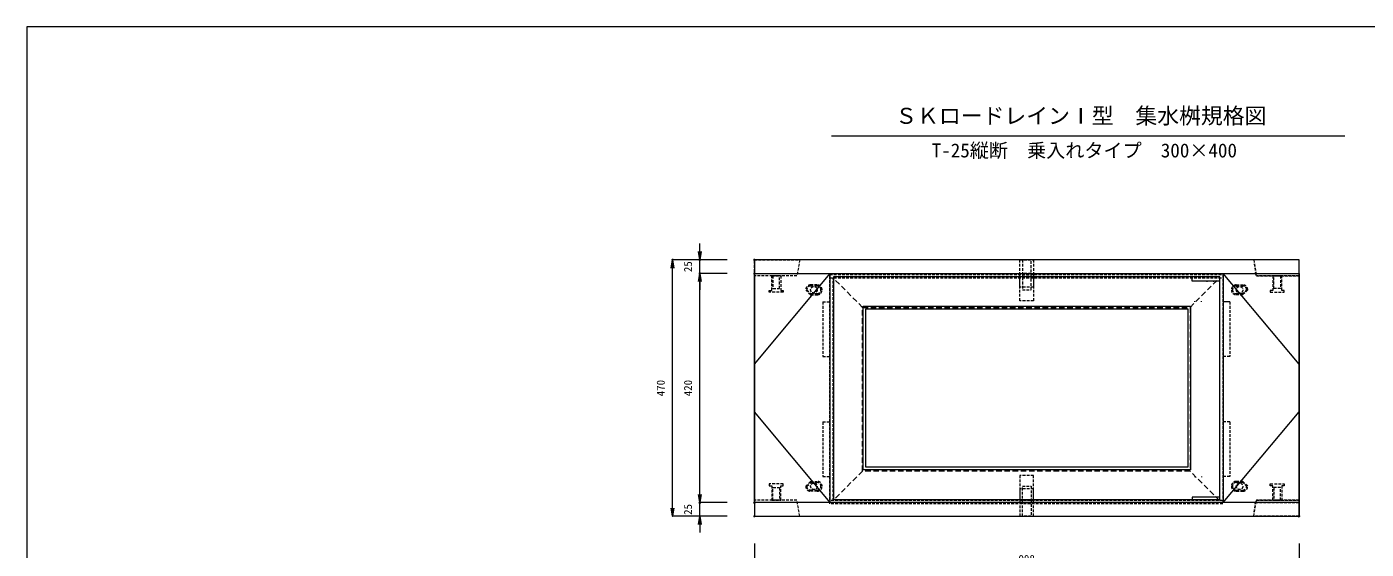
# Model space of a CAD drawing. Units: millimetres, scale not verified. Extents: x -1945 to 1945, y -1217 to 1623.
# Drawn here: x -1945 to 509, y 666 to 1623 of the extents above; entities that cross this region are included whole.
import ezdxf
from ezdxf.enums import TextEntityAlignment as Align

# ---------------------------------------------------------------- set-up
doc = ezdxf.new("R2010")
doc.units = ezdxf.units.MM
doc.header["$LTSCALE"] = 10
doc.header["$PDMODE"] = 32
doc.header["$PDSIZE"] = 2
doc.linetypes.add('USER1', pattern=[0.75, 0.5, -0.25])
doc.linetypes.add('USER2', pattern=[1.5, 1, -0.5])
doc.layers.add('0-0_0', color=7, linetype='Continuous')
doc.layers.add('0-2_DEFPOINTS', color=7, linetype='Continuous')
for name, color, linetype, lineweight in [('0-1_TITLE', 7, 'Continuous', 18), ('0-3_KIJUN', 7, 'USER1', 18), ('0-5_SUNPO', 3, 'Continuous', 18), ('0-6_20-受枠', 4, 'USER1', 18)]:
    doc.layers.add(name, color=color, linetype=linetype, lineweight=lineweight)
doc.styles.add('ＭＳ ゴシック', font='')
doc.styles.get('ＭＳ ゴシック').set_extended_font_data('MS Gothic')

# ---------------------------------------------------------------- blocks, each defined once
blk = doc.blocks.new('_OPEN')
at = {"layer": '0-0_0'}
blk.add_line((0, 0), (-1, 0), dxfattribs=at)
blk.add_lwpolyline([(-1, 0.1667), (0, 0), (-1, -0.1667)], dxfattribs=at)
blk = doc.blocks.new('D1')
at = {"layer": '0-2_DEFPOINTS'}
for p in [(1333.34, 2146.08), (2331.34, 2146.08), (2331.34, 2046.08)]:
    blk.add_point(p, dxfattribs=at)
at = {"layer": '0-5_SUNPO'}
for p, q in [((1333.34, 2096.08), (1333.34, 2046.08)), ((2331.34, 2096.08), (2331.34, 2046.08)), ((1348.34, 2046.08), (2316.34, 2046.08))]:
    blk.add_line(p, q, dxfattribs=at)
at = {"layer": '0-5_SUNPO', "xscale": 15, "yscale": 15, "rotation": 180}
blk.add_blockref('_OPEN', (1333.34, 2046.08), dxfattribs=at)
at = {"layer": '0-5_SUNPO', "xscale": 15, "yscale": 15}
blk.add_blockref('_OPEN', (2331.34, 2046.08), dxfattribs=at)
at = {"layer": '0-5_SUNPO', "color": 7, "style": 'ＭＳ ゴシック'}
blk.add_text('998', height=14.66, dxfattribs=at).set_placement((1817.34, 2056.08), align=Align.BOTTOM_LEFT)
blk = doc.blocks.new('D9')
at = {"layer": '0-2_DEFPOINTS'}
for p in [(1233.34, 2171.08), (1333.34, 2171.08), (1333.34, 2146.08)]:
    blk.add_point(p, dxfattribs=at)
at = {"layer": '0-5_SUNPO'}
for p, q in [((1233.34, 2186.08), (1233.34, 2201.08)), ((1283.34, 2171.08), (1233.34, 2171.08)), ((1233.34, 2146.08), (1233.34, 2171.08)), ((1283.34, 2146.08), (1233.34, 2146.08)), ((1233.34, 2131.08), (1233.34, 2116.08))]:
    blk.add_line(p, q, dxfattribs=at)
at = {"layer": '0-5_SUNPO', "xscale": 15, "yscale": 15}
for p, rotation in [((1233.34, 2171.08), 270), ((1233.34, 2146.08), 90)]:
    blk.add_blockref('_OPEN', p, dxfattribs=dict(at, rotation=rotation))
at = {"layer": '0-5_SUNPO', "color": 7, "style": 'ＭＳ ゴシック'}
blk.add_text('25', height=14.66, rotation=90, dxfattribs=at).set_placement((1223.34, 2148.58), align=Align.BOTTOM_LEFT)
blk = doc.blocks.new('D10')
at = {"layer": '0-2_DEFPOINTS'}
for p in [(1233.34, 2591.08), (1333.34, 2591.08), (1333.34, 2171.08)]:
    blk.add_point(p, dxfattribs=at)
at = {"layer": '0-5_SUNPO'}
for p, q in [((1283.34, 2591.08), (1233.34, 2591.08)), ((1233.34, 2186.08), (1233.34, 2576.08)), ((1283.34, 2171.08), (1233.34, 2171.08))]:
    blk.add_line(p, q, dxfattribs=at)
at = {"layer": '0-5_SUNPO', "xscale": 15, "yscale": 15}
for p, rotation in [((1233.34, 2591.08), 90), ((1233.34, 2171.08), 270)]:
    blk.add_blockref('_OPEN', p, dxfattribs=dict(at, rotation=rotation))
at = {"layer": '0-5_SUNPO', "color": 7, "style": 'ＭＳ ゴシック'}
blk.add_text('420', height=14.66, rotation=90, dxfattribs=at).set_placement((1223.34, 2366.08), align=Align.BOTTOM_LEFT)
blk = doc.blocks.new('D11')
at = {"layer": '0-2_DEFPOINTS'}
for p in [(1233.34, 2616.08), (1333.34, 2616.08), (1333.34, 2591.08)]:
    blk.add_point(p, dxfattribs=at)
at = {"layer": '0-5_SUNPO'}
for p, q in [((1233.34, 2631.08), (1233.34, 2646.08)), ((1283.34, 2616.08), (1233.34, 2616.08)), ((1233.34, 2591.08), (1233.34, 2616.08)), ((1283.34, 2591.08), (1233.34, 2591.08)), ((1233.34, 2576.08), (1233.34, 2561.08))]:
    blk.add_line(p, q, dxfattribs=at)
at = {"layer": '0-5_SUNPO', "xscale": 15, "yscale": 15}
for p, rotation in [((1233.34, 2616.08), 270), ((1233.34, 2591.08), 90)]:
    blk.add_blockref('_OPEN', p, dxfattribs=dict(at, rotation=rotation))
at = {"layer": '0-5_SUNPO', "color": 7, "style": 'ＭＳ ゴシック'}
blk.add_text('25', height=14.66, rotation=90, dxfattribs=at).set_placement((1223.34, 2593.58), align=Align.BOTTOM_LEFT)
blk = doc.blocks.new('D12')
at = {"layer": '0-2_DEFPOINTS'}
for p in [(1183.34, 2616.08), (1333.34, 2616.08), (1333.34, 2146.08)]:
    blk.add_point(p, dxfattribs=at)
at = {"layer": '0-5_SUNPO'}
for p, q in [((1283.34, 2616.08), (1183.34, 2616.08)), ((1183.34, 2161.08), (1183.34, 2601.08)), ((1283.34, 2146.08), (1183.34, 2146.08))]:
    blk.add_line(p, q, dxfattribs=at)
at = {"layer": '0-5_SUNPO', "xscale": 15, "yscale": 15}
for p, rotation in [((1183.34, 2616.08), 90), ((1183.34, 2146.08), 270)]:
    blk.add_blockref('_OPEN', p, dxfattribs=dict(at, rotation=rotation))
at = {"layer": '0-5_SUNPO', "color": 7, "style": 'ＭＳ ゴシック'}
blk.add_text('470', height=14.66, rotation=90, dxfattribs=at).set_placement((1173.34, 2366.08), align=Align.BOTTOM_LEFT)
blk = doc.blocks.new('M16_insert_dan')
at = {"layer": '0-3_KIJUN', "color": 3}
for points in [[(0, -12.5), (-50, -12.5), (-50, 12.5), (0, 12.5)], [(0, 8), (-30, 8), (-30, -8), (0, -8)]]:
    blk.add_lwpolyline(points, close=True, dxfattribs=at)
blk = doc.blocks.new('A$C686F4EF5')
at = {"layer": '0-6_20-受枠'}
for p, q in [((13, 414), (733, 414)), ((19, 6), (19, 414)), ((727, 414), (727, 6)), ((0, 370), (0, 270)), ((0, 370), (13, 370)), ((746, 370), (746, 270)), ((0, 270), (13, 270)), ((746, 270), (733, 270)), ((0, 150), (13, 150)), ((0, 150), (0, 50)), ((746, 150), (733, 150)), ((0, 50), (13, 50)), ((733, 6), (13, 6))]:
    blk.add_line(p, q, dxfattribs=at)
at = {"layer": '0-6_20-受枠', "linetype": 'USER2'}
for p, q in [((73, 360), (19, 414)), ((673, 360), (727, 414)), ((73, 360), (673, 360)), ((73, 60), (73, 360)), ((673, 360), (673, 60)), ((73, 60), (19, 6)), ((673, 60), (73, 60)), ((727, 6), (673, 60)), ((682.51, 50), (682.51, 48.5))]:
    blk.add_line(p, q, dxfattribs=at)
at = {"layer": '0-6_20-受枠', "linetype": 'Continuous'}
for p, q in [((677.01, 408), (677.01, 414)), ((727.01, 408), (677.01, 408)), ((704, 408), (704, 406.5)), ((716, 408), (716, 406.5)), ((682, 370), (682, 371.5)), ((694, 370), (694, 371.5)), ((746, 370), (733, 370)), ((682, 50), (682, 48.5)), ((694, 50), (694, 48.5)), ((704, 12), (704, 13.5)), ((716, 12), (716, 13.5))]:
    blk.add_line(p, q, dxfattribs=at)
at = {"layer": '0-6_20-受枠'}
blk.add_lwpolyline([(13, 420), (733, 420), (733, 0), (13, 0)], close=True, dxfattribs=at)
at = {"layer": '0-6_20-受枠', "linetype": 'Continuous'}
for points in [[(727.01, 408), (677.01, 408), (677.01, 414)], [(727.01, 12), (677.01, 12), (677.01, 6)], [(727.01, 12), (677.01, 12), (677.01, 6)]]:
    blk.add_lwpolyline(points, dxfattribs=at)
at = {"layer": '0-6_20-受枠'}
blk.add_lwpolyline([(746, 150), (746, 50), (733, 50)], dxfattribs=at)

msp = doc.modelspace()

# ---------------------------------------------------------------- linework, layer by layer
at = {"layer": '0-1_TITLE', "color": 1}
msp.add_line((-470.53, 1423.14), (470.53, 1423.14), dxfattribs=at)
at = {"layer": '0-1_TITLE', "color": 2}
msp.add_lwpolyline([(-1945, -1216.86), (1945, -1216.86), (1945, 1623.14), (-1945, 1623.14)], close=True, dxfattribs=at)
at = {"layer": '0-3_KIJUN'}
for p, q in [((-517.66, 1141.08), (-508.66, 1132.08)), ((-515.66, 1141.08), (-508.66, 1134.08)), ((-496.66, 1150.08), (-508.66, 1150.08)), ((-496.66, 1148.08), (-508.66, 1148.08)), ((-508.66, 1134.08), (-496.66, 1134.08)), ((-508.66, 1132.08), (-496.66, 1132.08)), ((271.34, 1150.08), (283.34, 1150.08)), ((271.34, 1148.08), (283.34, 1148.08)), ((283.34, 1134.08), (271.34, 1134.08)), ((283.34, 1132.08), (271.34, 1132.08)), ((292.34, 1141.08), (283.34, 1132.08)), ((290.34, 1141.08), (283.34, 1134.08)), ((-517.66, 781.08), (-508.66, 790.08)), ((-515.66, 781.08), (-508.66, 788.08)), ((-508.66, 790.08), (-496.66, 790.08)), ((-508.66, 788.08), (-496.66, 788.08)), ((283.34, 790.08), (271.34, 790.08)), ((283.34, 788.08), (271.34, 788.08)), ((292.34, 781.08), (283.34, 790.08)), ((290.34, 781.08), (283.34, 788.08)), ((-496.66, 774.08), (-508.66, 774.08)), ((-496.66, 772.08), (-508.66, 772.08)), ((271.34, 774.08), (283.34, 774.08)), ((271.34, 772.08), (283.34, 772.08))]:
    msp.add_line(p, q, dxfattribs=at)
at = {"layer": '0-3_KIJUN', "linetype": 'Continuous'}
for points in [[(-611.66, 726.08), (386.34, 726.08), (386.34, 1196.08), (-611.66, 1196.08)], [(-611.66, 1171.08), (386.34, 1171.08), (386.34, 751.08), (-611.66, 751.08)], [(-472.66, 1171.08), (247.34, 1171.08), (247.34, 751.08), (-472.66, 751.08)], [(-466.66, 757.08), (241.34, 757.08), (241.34, 1165.08), (-466.66, 1165.08)], [(-412.66, 1111.08), (187.34, 1111.08), (187.34, 811.08), (-412.66, 811.08)], [(-407.66, 1106.08), (182.34, 1106.08), (182.34, 816.08), (-407.66, 816.08)]]:
    msp.add_lwpolyline(points, close=True, dxfattribs=at)
at = {"layer": '0-3_KIJUN'}
for points in [[(-528.66, 1196.08), (-533.66, 1166.58), (-611.66, 1166.58), (-611.66, 1196.08)], [(303.34, 1196.08), (306.34, 1171.08), (386.34, 1171.08), (386.34, 1196.08)], [(303.34, 1196.08), (308.34, 1166.58), (386.34, 1166.58), (386.34, 1196.08)], [(-579.88, 1166.58), (-563.43, 1166.58), (-563.43, 1140.08), (-558.91, 1140.08), (-558.91, 1136.58), (-584.41, 1136.58), (-584.41, 1140.08), (-579.88, 1140.08)], [(-565.66, 1166.58), (-577.66, 1166.58), (-577.66, 1143.58), (-565.66, 1143.58)], [(306.34, 1171.08), (386.34, 1171.08), (386.34, 1166.58), (308.34, 1166.58)], [(354.57, 1166.58), (338.12, 1166.58), (338.12, 1140.08), (333.59, 1140.08), (333.59, 1136.58), (359.09, 1136.58), (359.09, 1140.08), (354.57, 1140.08)], [(354.57, 1166.58), (338.12, 1166.58), (338.12, 1140.08), (333.59, 1140.08), (333.59, 1136.58), (359.09, 1136.58), (359.09, 1140.08), (354.57, 1140.08)], [(340.34, 1166.58), (352.34, 1166.58), (352.34, 1143.58), (340.34, 1143.58)], [(340.34, 1166.58), (352.34, 1166.58), (352.34, 1143.58), (340.34, 1143.58)], [(-579.88, 755.58), (-563.43, 755.58), (-563.43, 782.08), (-558.91, 782.08), (-558.91, 785.58), (-584.41, 785.58), (-584.41, 782.08), (-579.88, 782.08)], [(354.57, 755.58), (338.12, 755.58), (338.12, 782.08), (333.59, 782.08), (333.59, 785.58), (359.09, 785.58), (359.09, 782.08), (354.57, 782.08)], [(354.57, 755.58), (338.12, 755.58), (338.12, 782.08), (333.59, 782.08), (333.59, 785.58), (359.09, 785.58), (359.09, 782.08), (354.57, 782.08)], [(-565.66, 755.58), (-577.66, 755.58), (-577.66, 778.58), (-565.66, 778.58)], [(340.34, 755.58), (352.34, 755.58), (352.34, 778.58), (340.34, 778.58)], [(340.34, 755.58), (352.34, 755.58), (352.34, 778.58), (340.34, 778.58)], [(-528.66, 726.08), (-533.66, 755.58), (-611.66, 755.58), (-611.66, 726.08)], [(303.34, 726.08), (308.34, 755.58), (386.34, 755.58), (386.34, 726.08)], [(303.34, 726.08), (306.34, 751.08), (386.34, 751.08), (386.34, 726.08)], [(306.34, 751.08), (386.34, 751.08), (386.34, 755.58), (308.34, 755.58)]]:
    msp.add_lwpolyline(points, close=True, dxfattribs=at)
at = {"layer": '0-3_KIJUN', "color": 3, "linetype": 'Continuous'}
for points in [[(-472.66, 751.08), (-611.66, 917.58), (-611.66, 1004.58), (-472.66, 1171.08)], [(247.34, 751.08), (386.34, 917.58), (386.34, 1004.58), (247.34, 1171.08)]]:
    msp.add_lwpolyline(points, dxfattribs=at)
at = {"layer": '0-3_KIJUN'}
for centre in [(-502.66, 1141.08), (277.34, 1141.08), (-502.66, 781.08), (277.34, 781.08)]:
    msp.add_circle(centre, 6, dxfattribs=at)
for centre, radius, start, end in [((-508.66, 1141.08), 9, 90, 180), ((-508.66, 1141.08), 7, 90, 180), ((-496.66, 1141.08), 9, 360, 90), ((-496.66, 1141.08), 7, 360, 90), ((-496.66, 1141.08), 9, 270, 360), ((-496.66, 1141.08), 7, 270, 360), ((271.34, 1141.08), 9, 90, 180), ((271.34, 1141.08), 9, 180, 270), ((271.34, 1141.08), 7, 90, 180), ((271.34, 1141.08), 7, 180, 270), ((283.34, 1141.08), 9, 0, 90), ((283.34, 1141.08), 7, 360, 90), ((-496.66, 781.08), 9, 360, 90), ((-496.66, 781.08), 7, 360, 90), ((271.34, 781.08), 9, 90, 180), ((271.34, 781.08), 7, 90, 180), ((-508.66, 781.08), 9, 180, 270), ((-508.66, 781.08), 7, 180, 270), ((-496.66, 781.08), 9, 270, 360), ((-496.66, 781.08), 7, 270, 360), ((271.34, 781.08), 9, 180, 270), ((271.34, 781.08), 7, 180, 270), ((283.34, 781.08), 9, 270, 360), ((283.34, 781.08), 7, 270, 360)]:
    msp.add_arc(centre, radius, start, end, dxfattribs=at)

# ---------------------------------------------------------------- block references
at = {"layer": '0-3_KIJUN', "rotation": 90}
for p in [(-112.66, 1196.08), (-112.66, 1171.08)]:
    msp.add_blockref('M16_insert_dan', p, dxfattribs=at)
at = {"layer": '0-3_KIJUN', "xscale": -1, "rotation": 90}
for p in [(-112.66, 751.08), (-112.66, 726.08)]:
    msp.add_blockref('M16_insert_dan', p, dxfattribs=at)
at = {"layer": '0-5_SUNPO'}
for name in ['D11', 'D12', 'D10', 'D9', 'D1']:
    msp.add_blockref(name, (-1945, -1420), dxfattribs=at)
at = {"layer": '0-6_20-受枠'}
msp.add_blockref('A$C686F4EF5', (-486.46, 748.96), dxfattribs=at)

# ---------------------------------------------------------------- texts
at = {"layer": '0-1_TITLE', "style": 'ＭＳ ゴシック'}
for s, height, p in [('ＳＫロードレインⅠ型\u3000集水桝規格図', 29.33, (-353.59, 1436.52)), ('T-25縦断\u3000乗入れタイプ\u3000300×400', 25.66, (-286.84, 1376.01))]:
    msp.add_text(s, height=height, dxfattribs=at).set_placement(p, align=Align.BOTTOM_LEFT)

doc.saveas('drawing.dxf')
